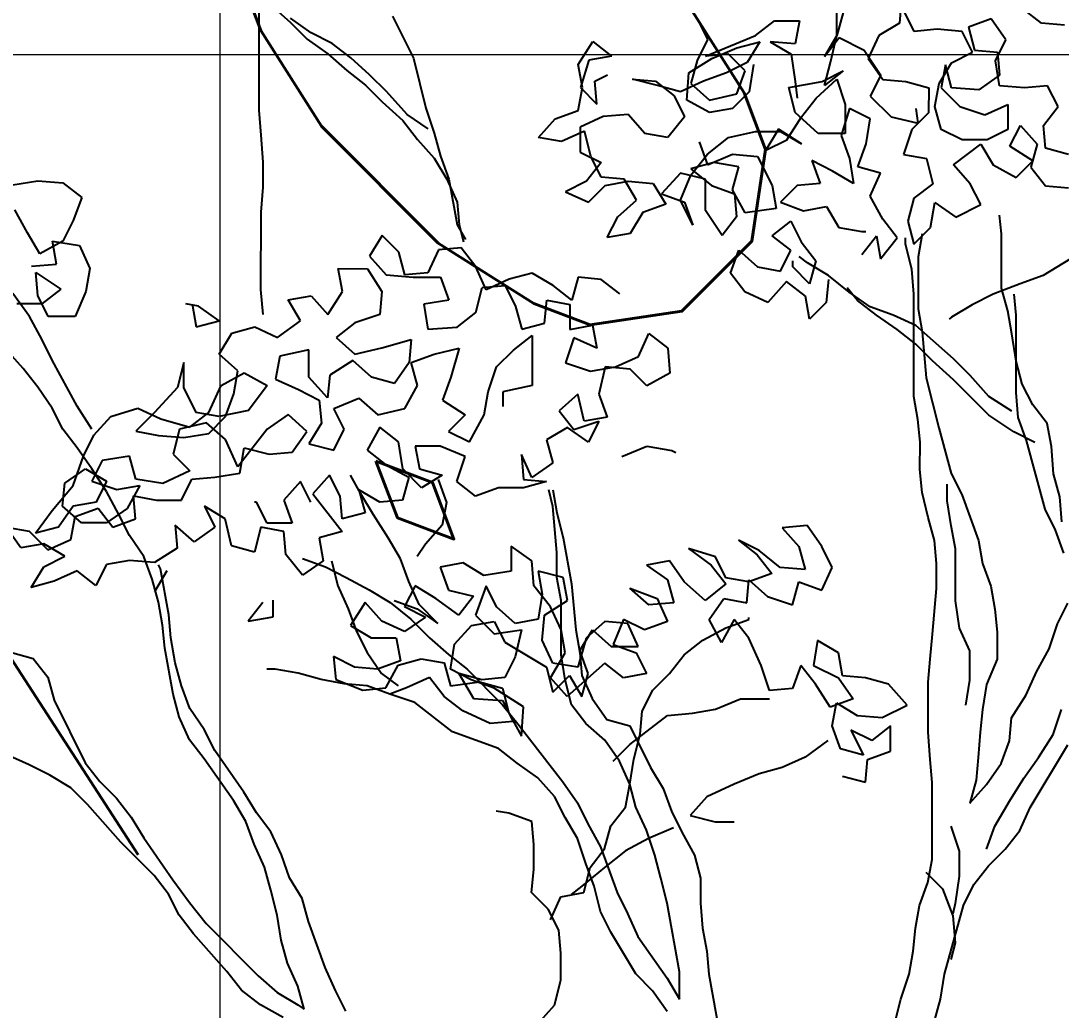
# Model space of a CAD drawing. Header units: millimetres. Extents: x 684983 to 685377, y 990360 to 990509.
# Drawn here: x 685051.876 to 685052.595, y 990423.378 to 990424.062 of the extents above; entities that cross this region are included whole.
import ezdxf

# ---------------------------------------------------------------- set-up
doc = ezdxf.new("R2010")
doc.units = ezdxf.units.MM
doc.layers.add('grid', color=8, linetype='Continuous', lineweight=9)
doc.layers.add('GRID LEVELS', color=7, linetype='Continuous', lineweight=13)
doc.layers.add('TEAK', color=7, linetype='Continuous')
doc.styles.get("Standard").update_dxf_attribs({"font": 'RomanS'})

# ---------------------------------------------------------------- blocks, each defined once
blk = doc.blocks.new('A$C25655A80')
at = {"color": 62}
for p, q in [((-0.24934, 1.70173), (-0.24928, 1.77287)), ((0.04679, 1.75337), (0.04581, 1.74184)), ((-0.24353, 1.74979), (-0.23489, 1.74209)), ((0.01697, 1.7361), (0.01698, 1.74763)), ((0.01986, 1.74667), (0.01697, 1.7361)), ((0.05254, 1.73799), (0.04774, 1.7476)), ((0.11118, 1.74178), (0.10254, 1.74851)), ((-0.23489, 1.74209), (-0.2272, 1.7344)), ((-0.22528, 1.73728), (-0.23488, 1.74402)), ((-0.18778, 1.74494), (-0.17818, 1.7257)), ((-0.04743, 1.74385), (-0.04263, 1.73423)), ((-0.02052, 1.73613), (-0.01186, 1.74285)), ((-0.01186, 1.74285), (-0.00033, 1.74284)), ((-0.00033, 1.74284), (-0.00226, 1.73227)), ((0.04581, 1.74184), (0.0362, 1.73608)), ((0.08811, 1.74372), (0.07754, 1.73989)), ((0.09483, 1.7341), (0.08811, 1.74372)), ((0.12176, 1.74081), (0.11118, 1.74178)), ((-0.21567, 1.73246), (-0.22528, 1.73728)), ((-0.0436, 1.72654), (-0.02052, 1.73613)), ((0.01697, 1.7361), (0.01119, 1.72649)), ((0.01407, 1.7236), (0.01697, 1.7361)), ((0.0362, 1.73608), (0.03138, 1.72551)), ((0.06312, 1.73894), (0.05254, 1.73799)), ((0.07465, 1.73797), (0.06312, 1.73894)), ((0.07945, 1.72835), (0.07465, 1.73797)), ((0.07754, 1.73989), (0.08041, 1.72931)), ((-0.2272, 1.7344), (-0.2176, 1.72766)), ((-0.20702, 1.72573), (-0.21567, 1.73246)), ((-0.10224, 1.72275), (-0.0955, 1.73331)), ((-0.0955, 1.73331), (-0.08686, 1.72658)), ((-0.04263, 1.73423), (-0.04745, 1.72462)), ((-0.02918, 1.73037), (-0.0186, 1.73324)), ((-0.0186, 1.73324), (-0.02438, 1.72364)), ((-0.01379, 1.73324), (-0.00419, 1.72746)), ((-0.00226, 1.73227), (-0.01379, 1.73324)), ((0.01119, 1.72649), (0.01793, 1.73513)), ((0.01793, 1.73513), (0.02946, 1.72936)), ((0.09002, 1.72449), (0.09483, 1.7341)), ((-0.2176, 1.72766), (-0.20895, 1.71996)), ((-0.08686, 1.72658), (-0.09744, 1.72467)), ((-0.03303, 1.72749), (-0.0436, 1.72654)), ((-0.04072, 1.72557), (-0.02918, 1.73037)), ((-0.02534, 1.71979), (-0.03303, 1.72749)), ((-0.00419, 1.72746), (-0.00228, 1.71496)), ((0.02946, 1.72936), (0.03714, 1.71781)), ((0.06983, 1.72355), (0.07945, 1.72835)), ((0.08041, 1.72931), (0.09098, 1.72834)), ((0.09098, 1.72834), (0.09193, 1.71776)), ((-0.19838, 1.71803), (-0.20702, 1.72573)), ((-0.17818, 1.7257), (-0.17244, 1.70262)), ((-0.10033, 1.71217), (-0.10224, 1.72275)), ((-0.09744, 1.72467), (-0.10129, 1.71217)), ((-0.0513, 1.71885), (-0.04072, 1.72557)), ((-0.04745, 1.72462), (-0.05034, 1.71405)), ((-0.02438, 1.72364), (-0.03399, 1.71884)), ((-0.02149, 1.72267), (-0.02343, 1.71018)), ((0.01118, 1.71303), (0.01407, 1.7236)), ((0.03138, 1.72551), (0.0381, 1.71589)), ((0.06405, 1.71394), (0.06983, 1.72355)), ((0.06695, 1.72259), (0.06501, 1.71202)), ((0.06982, 1.71201), (0.06695, 1.72259)), ((0.09193, 1.71296), (0.09002, 1.72449)), ((-0.20895, 1.71996), (-0.20031, 1.71322)), ((-0.19069, 1.71033), (-0.19838, 1.71803)), ((-0.09456, 1.71505), (-0.08879, 1.71793)), ((-0.05227, 1.70636), (-0.0513, 1.71885)), ((-0.03399, 1.71884), (-0.04457, 1.715)), ((-0.0292, 1.70922), (-0.02534, 1.71979)), ((0.01022, 1.71495), (0.01984, 1.71975)), ((0.01984, 1.71975), (0.01118, 1.71303)), ((0.03714, 1.71781), (0.03233, 1.7082)), ((0.09193, 1.71776), (0.08232, 1.71104)), ((-0.20031, 1.71322), (-0.19262, 1.70553)), ((-0.10226, 1.7016), (-0.10033, 1.71217)), ((-0.10129, 1.71217), (-0.09361, 1.70447)), ((-0.09361, 1.70447), (-0.09456, 1.71505)), ((-0.07726, 1.71599), (-0.06668, 1.71502)), ((-0.06572, 1.7131), (-0.07726, 1.71599)), ((-0.06668, 1.71502), (-0.05804, 1.70829)), ((-0.05515, 1.71021), (-0.06572, 1.7131)), ((-0.04457, 1.715), (-0.05515, 1.71021)), ((-0.05034, 1.71405), (-0.0417, 1.70635)), ((-0.00516, 1.71208), (0.01022, 1.71495)), ((-0.00229, 1.70055), (-0.00516, 1.71208)), ((-0.00228, 1.71496), (-0.00132, 1.70727)), ((0.00733, 1.70727), (0.01695, 1.71591)), ((0.01695, 1.71591), (0.02079, 1.70437)), ((0.0381, 1.71589), (0.04867, 1.71492)), ((0.04867, 1.71492), (0.05925, 1.71202)), ((0.05925, 1.71202), (0.05923, 1.70049)), ((0.06212, 1.70337), (0.06405, 1.71394)), ((0.06501, 1.71202), (0.07366, 1.70336)), ((0.08232, 1.71104), (0.06982, 1.71201)), ((0.10347, 1.71198), (0.09193, 1.71296)), ((0.11404, 1.71294), (0.10347, 1.71198)), ((0.11884, 1.70332), (0.11404, 1.71294)), ((-0.18109, 1.69975), (-0.19069, 1.71033)), ((-0.05804, 1.70829), (-0.05324, 1.69867)), ((-0.0417, 1.70635), (-0.0292, 1.70922)), ((-0.02343, 1.71018), (-0.03113, 1.70249)), ((0.00059, 1.69862), (0.00733, 1.70727)), ((0.03233, 1.7082), (0.04193, 1.69858)), ((-0.19262, 1.70553), (-0.18302, 1.69687)), ((-0.17244, 1.70262), (-0.1686, 1.69108)), ((-0.0417, 1.70058), (-0.05227, 1.70636)), ((-0.03113, 1.70249), (-0.0417, 1.70058)), ((0.02271, 1.70245), (0.01885, 1.68995)), ((0.02079, 1.70437), (0.02077, 1.69091)), ((0.03232, 1.69763), (0.02271, 1.70245)), ((0.05442, 1.69569), (0.05347, 1.70242)), ((0.065, 1.69279), (0.06212, 1.70337)), ((0.07366, 1.70336), (0.08519, 1.6995)), ((0.08519, 1.6995), (0.09577, 1.7043)), ((0.09577, 1.7043), (0.09576, 1.69277)), ((0.1121, 1.69467), (0.11884, 1.70332)), ((-0.24839, 1.6902), (-0.24934, 1.70173)), ((-0.17148, 1.69301), (-0.18109, 1.69975)), ((-0.12054, 1.68912), (-0.11284, 1.69776)), ((-0.11284, 1.69776), (-0.10226, 1.7016)), ((-0.09073, 1.6987), (-0.10131, 1.69391)), ((-0.07919, 1.69965), (-0.09073, 1.6987)), ((-0.07151, 1.691), (-0.07919, 1.69965)), ((-0.05324, 1.69867), (-0.06094, 1.68906)), ((-0.00615, 1.68805), (0.00059, 1.69862)), ((0.00828, 1.69092), (-0.00229, 1.70055)), ((0.03038, 1.6861), (0.03232, 1.69763)), ((0.04193, 1.69858), (0.05442, 1.69569)), ((0.05923, 1.70049), (0.05154, 1.69281)), ((-0.18302, 1.69687), (-0.1763, 1.68821)), ((-0.10131, 1.69391), (-0.10132, 1.68237)), ((-0.00999, 1.69286), (-0.01576, 1.68325)), ((0.00058, 1.68612), (-0.00999, 1.69286)), ((0.05154, 1.69281), (0.04768, 1.68127)), ((0.0746, 1.68798), (0.065, 1.69279)), ((0.09576, 1.69277), (0.08614, 1.68797)), ((0.09671, 1.68507), (0.10153, 1.69468)), ((0.10153, 1.69468), (0.10921, 1.68602)), ((0.11305, 1.6841), (0.1121, 1.69467)), ((-0.24744, 1.6777), (-0.24839, 1.6902)), ((-0.1763, 1.68821), (-0.16861, 1.67955)), ((-0.1686, 1.69108), (-0.16573, 1.68051)), ((-0.10997, 1.68719), (-0.12054, 1.68912)), ((-0.09939, 1.69198), (-0.10997, 1.68719)), ((-0.09651, 1.68044), (-0.09939, 1.69198)), ((-0.06094, 1.68906), (-0.07151, 1.691)), ((-0.04268, 1.68136), (-0.03306, 1.68904)), ((-0.03306, 1.68904), (-0.02056, 1.69191)), ((-0.02056, 1.69191), (-0.00903, 1.6919)), ((-0.01576, 1.68325), (-0.00615, 1.68805)), ((-0.00903, 1.6919), (0.00058, 1.68612)), ((0.02077, 1.69091), (0.00828, 1.69092)), ((0.01885, 1.68995), (0.02269, 1.67937)), ((0.08614, 1.68797), (0.0746, 1.68798)), ((-0.04652, 1.68713), (-0.04269, 1.67655)), ((0.02653, 1.67553), (0.03038, 1.6861)), ((0.07075, 1.67645), (0.08325, 1.68605)), ((0.08325, 1.68605), (0.08901, 1.67643)), ((0.10728, 1.67834), (0.09671, 1.68507)), ((0.10921, 1.68602), (0.10632, 1.67545)), ((0.12362, 1.6812), (0.11305, 1.6841)), ((-0.16861, 1.67955), (-0.16285, 1.66993)), ((-0.16573, 1.68051), (-0.16189, 1.66993)), ((-0.10132, 1.68237), (-0.09171, 1.67756)), ((-0.09172, 1.67083), (-0.09651, 1.68044)), ((-0.05038, 1.67175), (-0.04268, 1.68136)), ((-0.04269, 1.67655), (-0.03115, 1.68135)), ((-0.03115, 1.68135), (-0.01961, 1.68037)), ((-0.01961, 1.68037), (-0.01289, 1.66691)), ((0.00538, 1.67843), (0.00922, 1.66785)), ((0.01499, 1.67361), (0.00538, 1.67843)), ((0.02269, 1.67937), (0.0246, 1.66784)), ((0.04768, 1.68127), (0.05825, 1.67934)), ((0.05825, 1.67934), (0.06113, 1.6678)), ((0.09958, 1.67065), (0.10728, 1.67834)), ((-0.24745, 1.66616), (-0.24744, 1.6777)), ((-0.09171, 1.67756), (-0.09845, 1.66891)), ((-0.0398, 1.67751), (-0.05038, 1.67463)), ((-0.05038, 1.67463), (-0.04077, 1.66694)), ((-0.02827, 1.67558), (-0.0398, 1.67751)), ((-0.03116, 1.665), (-0.02827, 1.67558)), ((0.0246, 1.66784), (0.01499, 1.67361)), ((0.0371, 1.67263), (0.02653, 1.67553)), ((0.07843, 1.66779), (0.07075, 1.67645)), ((0.08901, 1.67643), (0.09958, 1.67065)), ((0.10632, 1.67545), (0.11304, 1.66679)), ((-0.36281, 1.66723), (-0.35127, 1.66914)), ((-0.35127, 1.66914), (-0.33974, 1.66817)), ((-0.16285, 1.66993), (-0.15806, 1.65935)), ((-0.16189, 1.66993), (-0.15807, 1.64878)), ((-0.09845, 1.66891), (-0.10807, 1.66411)), ((-0.08114, 1.66986), (-0.09172, 1.67083)), ((-0.0898, 1.66698), (-0.07922, 1.66889)), ((-0.07538, 1.66024), (-0.08114, 1.66986)), ((-0.07922, 1.66889), (-0.06769, 1.66792)), ((-0.05519, 1.67272), (-0.06385, 1.66311)), ((-0.0552, 1.66022), (-0.05038, 1.67175)), ((-0.04365, 1.66982), (-0.05519, 1.67272)), ((-0.04367, 1.6554), (-0.04365, 1.66982)), ((0.03228, 1.66206), (0.0371, 1.67263)), ((-0.33974, 1.66817), (-0.33109, 1.66143)), ((-0.24842, 1.65463), (-0.24745, 1.66616)), ((-0.10807, 1.66411), (-0.0975, 1.6593)), ((-0.0975, 1.6593), (-0.0898, 1.66698)), ((-0.06769, 1.66792), (-0.06193, 1.6583)), ((-0.04077, 1.66694), (-0.0302, 1.66308)), ((-0.0254, 1.65442), (-0.03116, 1.665)), ((-0.01289, 1.66691), (-0.01098, 1.65633)), ((-0.00136, 1.6669), (-0.00906, 1.65922)), ((0.00922, 1.66785), (-0.00136, 1.6669)), ((0.06113, 1.6678), (0.05247, 1.66108)), ((0.08323, 1.65817), (0.07843, 1.66779)), ((0.11304, 1.66679), (0.12361, 1.66582)), ((-0.33109, 1.66143), (-0.33494, 1.65086)), ((-0.15806, 1.65935), (-0.15711, 1.64878)), ((-0.08404, 1.65256), (-0.07538, 1.66024)), ((-0.06385, 1.66311), (-0.05328, 1.65926)), ((-0.04944, 1.64868), (-0.0552, 1.66022)), ((-0.05328, 1.65926), (-0.04944, 1.64868)), ((-0.0302, 1.66308), (-0.02925, 1.6525)), ((-0.00906, 1.65922), (0.00152, 1.65536)), ((0.03804, 1.65148), (0.03228, 1.66206)), ((0.05247, 1.66108), (0.04958, 1.65051)), ((0.06015, 1.64762), (0.06208, 1.65915)), ((0.06208, 1.65915), (0.07169, 1.65241)), ((-0.3561, 1.64511), (-0.36186, 1.65569)), ((-0.24846, 1.61906), (-0.24842, 1.65463)), ((-0.07251, 1.65447), (-0.07828, 1.64486)), ((-0.06193, 1.6583), (-0.07251, 1.65447)), ((-0.03599, 1.64386), (-0.04367, 1.6554)), ((-0.01098, 1.65633), (-0.0254, 1.65442)), ((0.00152, 1.65536), (0.01209, 1.65727)), ((0.01209, 1.65727), (0.01785, 1.64766)), ((0.07169, 1.65241), (0.08323, 1.65817)), ((-0.33494, 1.65086), (-0.33976, 1.64125)), ((-0.08886, 1.64295), (-0.08404, 1.65256)), ((-0.02925, 1.6525), (-0.03599, 1.64386)), ((-0.01291, 1.64384), (-0.00426, 1.65056)), ((-0.00426, 1.65056), (0.00054, 1.64094)), ((0.04476, 1.64282), (0.03804, 1.65148)), ((0.04958, 1.65051), (0.05245, 1.63993)), ((0.09283, 1.6447), (0.09188, 1.65336)), ((-0.35034, 1.6355), (-0.3561, 1.64511)), ((-0.15807, 1.64878), (-0.15423, 1.64205)), ((-0.15711, 1.64878), (-0.15519, 1.64108)), ((-0.07828, 1.64486), (-0.08886, 1.64295)), ((0.01785, 1.64766), (0.02842, 1.64572)), ((0.02842, 1.64572), (0.03035, 1.64572)), ((0.05245, 1.63993), (0.06015, 1.64762)), ((0.0563, 1.64474), (0.05437, 1.63416)), ((0.09281, 1.61971), (0.09283, 1.6447)), ((-0.33976, 1.64125), (-0.35034, 1.6355)), ((-0.34457, 1.64126), (-0.33207, 1.63932)), ((-0.34265, 1.63068), (-0.34457, 1.64126)), ((-0.19268, 1.644), (-0.19845, 1.6344)), ((-0.18499, 1.63631), (-0.19268, 1.644)), ((-0.00427, 1.6371), (-0.01291, 1.64384)), ((0.00054, 1.64094), (0.00726, 1.63228)), ((0.02841, 1.63515), (0.03515, 1.64379)), ((0.03515, 1.64379), (0.03706, 1.63322)), ((0.03706, 1.63322), (0.04476, 1.64282)), ((0.0486, 1.63994), (0.04861, 1.64282)), ((0.05148, 1.6284), (0.0486, 1.63994)), ((-0.33207, 1.63932), (-0.32727, 1.62875)), ((-0.18212, 1.62573), (-0.18499, 1.63631)), ((-0.16673, 1.63725), (-0.17155, 1.62668)), ((-0.15615, 1.6382), (-0.16673, 1.63725)), ((-0.14943, 1.62954), (-0.15615, 1.6382)), ((-0.03216, 1.62655), (-0.0283, 1.63712)), ((-0.0283, 1.63712), (-0.01966, 1.62942)), ((-0.00908, 1.62749), (-0.00427, 1.6371)), ((-0.35419, 1.62973), (-0.34265, 1.63068)), ((-0.19845, 1.6344), (-0.19077, 1.62574)), ((-0.00332, 1.62941), (-0.00331, 1.63229)), ((0.00342, 1.63133), (-0.00043, 1.63421)), ((0.01302, 1.62555), (0.00342, 1.63133)), ((0.00726, 1.63228), (0.00437, 1.62171)), ((0.05437, 1.63416), (0.05435, 1.61013)), ((0.12454, 1.63314), (0.11204, 1.62546)), ((-0.35227, 1.62685), (-0.34074, 1.61914)), ((-0.35132, 1.61627), (-0.35227, 1.62685)), ((-0.32727, 1.62875), (-0.32921, 1.61817)), ((-0.21288, 1.62864), (-0.19942, 1.62863)), ((-0.21097, 1.61806), (-0.21288, 1.62864)), ((-0.19942, 1.62863), (-0.1927, 1.61805)), ((-0.19077, 1.62574), (-0.17828, 1.62476)), ((-0.17155, 1.62668), (-0.18212, 1.62573)), ((-0.14464, 1.61896), (-0.14943, 1.62954)), ((-0.12348, 1.62664), (-0.13406, 1.62376)), ((-0.11387, 1.62086), (-0.12348, 1.62664)), ((-0.02544, 1.61789), (-0.03216, 1.62655)), ((-0.01966, 1.62942), (-0.00908, 1.62749)), ((0.00437, 1.62171), (-0.00332, 1.62941)), ((0.02263, 1.61785), (0.01302, 1.62555)), ((0.05243, 1.61686), (0.05148, 1.6284)), ((0.11204, 1.62546), (0.10146, 1.62162)), ((-0.17828, 1.62476), (-0.16578, 1.62475)), ((-0.16578, 1.62475), (-0.16194, 1.61417)), ((-0.14656, 1.61993), (-0.13598, 1.62088)), ((-0.13406, 1.62376), (-0.14464, 1.61896)), ((-0.13598, 1.62088), (-0.13118, 1.61126)), ((-0.10523, 1.61412), (-0.11387, 1.62086)), ((-0.10233, 1.62469), (-0.10523, 1.61412)), ((-0.09176, 1.62372), (-0.10233, 1.62469)), ((-0.08311, 1.61699), (-0.09176, 1.62372)), ((-0.00621, 1.62268), (-0.01487, 1.61308)), ((0.00244, 1.61595), (-0.00621, 1.62268)), ((0.01302, 1.62363), (0.01205, 1.61305)), ((0.10146, 1.62162), (0.08896, 1.61683)), ((-0.35517, 1.60666), (-0.36285, 1.61724)), ((-0.34652, 1.60665), (-0.35132, 1.61627)), ((-0.34074, 1.61914), (-0.3494, 1.61242)), ((-0.32921, 1.61817), (-0.33402, 1.60664)), ((-0.24751, 1.60752), (-0.24846, 1.61906)), ((-0.23596, 1.61424), (-0.22539, 1.61615)), ((-0.22539, 1.61615), (-0.21771, 1.6075)), ((-0.21771, 1.6075), (-0.21097, 1.61806)), ((-0.1927, 1.61805), (-0.19367, 1.60747)), ((-0.14945, 1.6084), (-0.14656, 1.61993)), ((-0.01487, 1.61308), (-0.02544, 1.61789)), ((0.00435, 1.60537), (0.00244, 1.61595)), ((0.02647, 1.614), (0.02167, 1.61977)), ((0.03224, 1.61111), (0.02263, 1.61785)), ((0.05239, 1.56976), (0.05243, 1.61686)), ((0.08896, 1.61683), (0.07934, 1.61203)), ((0.09568, 1.60913), (0.09281, 1.61971)), ((0.09952, 1.60721), (0.09857, 1.61682)), ((-0.3494, 1.61242), (-0.36093, 1.61243)), ((-0.2773, 1.6114), (-0.28307, 1.61236)), ((-0.28019, 1.61236), (-0.27827, 1.60178)), ((-0.2677, 1.60466), (-0.2773, 1.6114)), ((-0.2302, 1.60462), (-0.23596, 1.61424)), ((-0.16194, 1.61417), (-0.17348, 1.61226)), ((-0.17348, 1.61226), (-0.17157, 1.60072)), ((-0.13118, 1.61126), (-0.12831, 1.60069)), ((-0.11773, 1.60356), (-0.11676, 1.61413)), ((-0.11676, 1.61413), (-0.10619, 1.6122)), ((-0.10619, 1.6122), (-0.1062, 1.60067)), ((0.01205, 1.61305), (0.00435, 1.60537)), ((0.03512, 1.60726), (0.02647, 1.614)), ((0.04281, 1.60726), (0.03224, 1.61111)), ((0.07934, 1.61203), (0.06972, 1.60627)), ((-0.34941, 1.59608), (-0.35517, 1.60666)), ((-0.33402, 1.60664), (-0.34652, 1.60665)), ((-0.19367, 1.60747), (-0.20521, 1.60364)), ((-0.15811, 1.60167), (-0.14945, 1.6084)), ((0.04472, 1.60053), (0.03512, 1.60726)), ((0.05338, 1.60244), (0.04281, 1.60726)), ((0.05435, 1.61013), (0.05626, 1.59956)), ((0.06972, 1.60627), (0.06876, 1.60531)), ((0.09759, 1.59856), (0.09568, 1.60913)), ((0.09949, 1.57164), (0.09952, 1.60721)), ((-0.27827, 1.60178), (-0.2677, 1.60466)), ((-0.26193, 1.59889), (-0.25136, 1.60176)), ((-0.25136, 1.60176), (-0.24079, 1.59694)), ((-0.24079, 1.59694), (-0.2302, 1.60462)), ((-0.20521, 1.60364), (-0.21387, 1.59692)), ((-0.17157, 1.60072), (-0.15811, 1.60167)), ((-0.12831, 1.60069), (-0.11773, 1.60356)), ((-0.1062, 1.60067), (-0.09562, 1.60258)), ((-0.09562, 1.60258), (-0.09371, 1.592)), ((0.07067, 1.58704), (0.05338, 1.60244)), ((-0.26771, 1.58928), (-0.26193, 1.59889)), ((-0.21387, 1.59692), (-0.20523, 1.58922)), ((-0.13216, 1.59108), (-0.12351, 1.5978)), ((-0.12351, 1.5978), (-0.12353, 1.57473)), ((-0.10428, 1.59682), (-0.10814, 1.58529)), ((-0.09371, 1.592), (-0.10428, 1.59682)), ((-0.07449, 1.58814), (-0.06967, 1.59871)), ((-0.06967, 1.59871), (-0.06103, 1.59197)), ((0.05337, 1.59379), (0.04472, 1.60053)), ((0.05626, 1.59956), (0.05816, 1.5784)), ((0.0995, 1.58606), (0.09759, 1.59856)), ((-0.34462, 1.58646), (-0.34941, 1.59608)), ((-0.20523, 1.58922), (-0.19273, 1.59209)), ((-0.19273, 1.59209), (-0.17926, 1.59593)), ((-0.17926, 1.59593), (-0.18023, 1.58535)), ((-0.1687, 1.58919), (-0.15716, 1.59206)), ((-0.15716, 1.59206), (-0.16102, 1.57861)), ((-0.06103, 1.59197), (-0.06008, 1.58044)), ((0.06105, 1.58609), (0.05337, 1.59379)), ((-0.35808, 1.58263), (-0.36576, 1.59129)), ((-0.25907, 1.58158), (-0.26771, 1.58928)), ((-0.23983, 1.58829), (-0.24177, 1.57772)), ((-0.22637, 1.59116), (-0.23983, 1.58829)), ((-0.22638, 1.57867), (-0.22637, 1.59116)), ((-0.17927, 1.58535), (-0.1687, 1.58919)), ((-0.13986, 1.58339), (-0.13216, 1.59108)), ((-0.08507, 1.58334), (-0.07449, 1.58814)), ((0.07835, 1.57935), (0.07067, 1.58704)), ((-0.35136, 1.57397), (-0.35808, 1.58263)), ((-0.3331, 1.5653), (-0.34462, 1.58646)), ((-0.28406, 1.58545), (-0.28695, 1.57391)), ((-0.28407, 1.57391), (-0.28406, 1.58545)), ((-0.20619, 1.58634), (-0.21677, 1.57962)), ((-0.19754, 1.57864), (-0.20619, 1.58634)), ((-0.18023, 1.58535), (-0.18697, 1.57575)), ((-0.1764, 1.57477), (-0.17927, 1.58535)), ((-0.14372, 1.57186), (-0.13986, 1.58339)), ((-0.10814, 1.58529), (-0.09661, 1.58143)), ((-0.09661, 1.58143), (-0.08507, 1.58334)), ((-0.08987, 1.58335), (-0.09277, 1.57085)), ((-0.07834, 1.58237), (-0.08987, 1.58335)), ((-0.07066, 1.57468), (-0.07834, 1.58237)), ((0.07066, 1.57743), (0.06105, 1.58609)), ((0.10238, 1.57548), (0.0995, 1.58606)), ((-0.26676, 1.57486), (-0.25618, 1.58062)), ((-0.261, 1.57101), (-0.25907, 1.58158)), ((-0.25618, 1.58062), (-0.24561, 1.57484)), ((-0.24177, 1.57772), (-0.2312, 1.5729)), ((-0.21774, 1.56904), (-0.22638, 1.57867)), ((-0.21677, 1.57962), (-0.21774, 1.56904)), ((-0.18697, 1.57575), (-0.19754, 1.57864)), ((-0.16102, 1.57861), (-0.16487, 1.56803)), ((-0.06008, 1.58044), (-0.07066, 1.57468)), ((0.05816, 1.5784), (0.06391, 1.55533)), ((0.08698, 1.56107), (0.07066, 1.57743)), ((0.08699, 1.56973), (0.07835, 1.57935)), ((-0.34464, 1.56435), (-0.35136, 1.57397)), ((-0.28695, 1.57391), (-0.29753, 1.56239)), ((-0.27831, 1.56237), (-0.28407, 1.57391)), ((-0.27254, 1.56237), (-0.26676, 1.57486)), ((-0.24561, 1.57484), (-0.25428, 1.56331)), ((-0.2312, 1.5729), (-0.22159, 1.56809)), ((-0.18218, 1.56421), (-0.1764, 1.57477)), ((-0.12353, 1.57473), (-0.13699, 1.57185)), ((0.10718, 1.56586), (0.10238, 1.57548)), ((-0.26485, 1.56044), (-0.261, 1.57101)), ((-0.22159, 1.56809), (-0.22064, 1.55751)), ((-0.21486, 1.56424), (-0.20332, 1.56903)), ((-0.20332, 1.56903), (-0.19468, 1.56133)), ((-0.16487, 1.56803), (-0.1543, 1.5613)), ((-0.14565, 1.56129), (-0.14372, 1.57186)), ((-0.13699, 1.57185), (-0.13699, 1.56513)), ((-0.10238, 1.57086), (-0.11104, 1.56318)), ((-0.09951, 1.55836), (-0.10238, 1.57086)), ((-0.09277, 1.57085), (-0.08893, 1.56027)), ((0.0543, 1.55918), (0.05239, 1.56976)), ((0.09756, 1.56299), (0.08699, 1.56973)), ((0.10044, 1.5601), (0.09949, 1.57164)), ((-0.33984, 1.55474), (-0.34464, 1.56435)), ((-0.32638, 1.55472), (-0.3331, 1.5653)), ((-0.31772, 1.56048), (-0.30522, 1.56432)), ((-0.30522, 1.56432), (-0.29465, 1.5595)), ((-0.25428, 1.56331), (-0.26774, 1.56044)), ((-0.21006, 1.55462), (-0.21486, 1.56424)), ((-0.19468, 1.56133), (-0.18218, 1.56421)), ((-0.11104, 1.56318), (-0.10432, 1.55452)), ((0.1139, 1.55721), (0.10718, 1.56586)), ((-0.32542, 1.55184), (-0.31772, 1.56048)), ((-0.29753, 1.56239), (-0.30619, 1.55374)), ((-0.29465, 1.5595), (-0.2812, 1.55564)), ((-0.2812, 1.55564), (-0.27254, 1.56237)), ((-0.26774, 1.56044), (-0.27831, 1.56237)), ((-0.27255, 1.55275), (-0.26485, 1.56044)), ((-0.23601, 1.56137), (-0.24563, 1.55465)), ((-0.22737, 1.55367), (-0.23601, 1.56137)), ((-0.1543, 1.5613), (-0.162, 1.55361)), ((-0.15239, 1.5488), (-0.14565, 1.56129)), ((-0.10432, 1.55452), (-0.09278, 1.55836)), ((-0.08893, 1.56027), (-0.09951, 1.55836)), ((-0.09278, 1.55836), (-0.0976, 1.54875)), ((0.05525, 1.54861), (0.0543, 1.55918)), ((0.09851, 1.55337), (0.08698, 1.56107)), ((0.10428, 1.54952), (0.10044, 1.5601)), ((-0.33312, 1.54608), (-0.33984, 1.55474)), ((-0.30619, 1.55374), (-0.29562, 1.55181)), ((-0.28601, 1.55469), (-0.2889, 1.54315)), ((-0.27351, 1.55756), (-0.28601, 1.55469)), ((-0.26486, 1.54986), (-0.27351, 1.55756)), ((-0.24563, 1.55465), (-0.25911, 1.53736)), ((-0.23411, 1.54407), (-0.22737, 1.55367)), ((-0.22064, 1.55751), (-0.22641, 1.5479)), ((-0.21488, 1.54501), (-0.21006, 1.55462)), ((-0.19372, 1.55556), (-0.1995, 1.54499)), ((-0.18507, 1.54883), (-0.19372, 1.55556)), ((-0.162, 1.55361), (-0.15239, 1.5488)), ((-0.1072, 1.55548), (-0.11682, 1.54973)), ((-0.0976, 1.54875), (-0.1072, 1.55548)), ((0.06391, 1.55533), (0.06966, 1.53417)), ((0.11581, 1.54663), (0.1139, 1.55721)), ((-0.33024, 1.54223), (-0.32542, 1.55184)), ((-0.29562, 1.55181), (-0.28409, 1.55084)), ((-0.28409, 1.55084), (-0.27255, 1.55275)), ((-0.25911, 1.53736), (-0.26486, 1.54986)), ((-0.18316, 1.53633), (-0.18507, 1.54883)), ((-0.11682, 1.54973), (-0.11395, 1.53915)), ((0.10812, 1.54856), (0.09851, 1.55337)), ((0.1129, 1.51779), (0.10428, 1.54952)), ((-0.3264, 1.53646), (-0.33312, 1.54608)), ((-0.25815, 1.53447), (-0.25621, 1.54601)), ((-0.25621, 1.54601), (-0.24468, 1.54311)), ((-0.24468, 1.54311), (-0.23411, 1.54407)), ((-0.22641, 1.5479), (-0.21488, 1.54501)), ((-0.1995, 1.54499), (-0.19085, 1.53826)), ((-0.17739, 1.5469), (-0.17547, 1.53632)), ((-0.16585, 1.54689), (-0.17739, 1.5469)), ((-0.15432, 1.54207), (-0.16585, 1.54689)), ((-0.08222, 1.542), (-0.07068, 1.5468)), ((-0.07068, 1.5468), (-0.05915, 1.54487)), ((-0.05915, 1.54487), (-0.05723, 1.5439)), ((0.05524, 1.53611), (0.05525, 1.54861)), ((0.11676, 1.53413), (0.11581, 1.54663)), ((-0.33506, 1.52878), (-0.33024, 1.54223)), ((-0.32159, 1.5403), (-0.3264, 1.53069)), ((-0.30909, 1.54221), (-0.32159, 1.5403)), ((-0.30621, 1.53163), (-0.30909, 1.54221)), ((-0.2889, 1.54315), (-0.28122, 1.53546)), ((-0.15818, 1.53054), (-0.15432, 1.54207)), ((-0.12836, 1.54301), (-0.12741, 1.53147)), ((-0.12357, 1.53243), (-0.12836, 1.54301)), ((-0.11395, 1.53915), (-0.12357, 1.53243)), ((-0.3389, 1.52974), (-0.32928, 1.53646)), ((-0.32928, 1.53646), (-0.31967, 1.53069)), ((-0.31968, 1.52588), (-0.3264, 1.53646)), ((-0.28122, 1.53546), (-0.29372, 1.5297)), ((-0.26968, 1.53256), (-0.25815, 1.53447)), ((-0.19085, 1.53826), (-0.18028, 1.53248)), ((-0.17452, 1.52767), (-0.18316, 1.53633)), ((-0.17547, 1.53632), (-0.1649, 1.53343)), ((0.05619, 1.52553), (0.05524, 1.53611)), ((-0.33987, 1.51917), (-0.3389, 1.52974)), ((-0.3264, 1.53069), (-0.31487, 1.52684)), ((-0.31967, 1.53069), (-0.32449, 1.52108)), ((-0.29372, 1.5297), (-0.30621, 1.53163)), ((-0.28507, 1.522), (-0.28026, 1.53161)), ((-0.28026, 1.53161), (-0.26968, 1.53256)), ((-0.23027, 1.5306), (-0.23797, 1.52196)), ((-0.22548, 1.52099), (-0.23027, 1.5306)), ((-0.21681, 1.53348), (-0.22451, 1.52483)), ((-0.21201, 1.52386), (-0.21681, 1.53348)), ((-0.2024, 1.52481), (-0.2072, 1.53347)), ((-0.18028, 1.53248), (-0.18318, 1.52191)), ((-0.1649, 1.53343), (-0.17452, 1.52767)), ((-0.16683, 1.53151), (-0.16299, 1.52093)), ((-0.14953, 1.5238), (-0.15818, 1.53054)), ((-0.11684, 1.5305), (-0.12742, 1.52763)), ((-0.12741, 1.53147), (-0.11684, 1.5305)), ((0.06966, 1.53417), (0.07445, 1.52456)), ((0.11963, 1.52355), (0.11676, 1.53413)), ((-0.34468, 1.51725), (-0.33506, 1.52878)), ((-0.31392, 1.5153), (-0.31968, 1.52588)), ((-0.31487, 1.52684), (-0.30429, 1.52875)), ((-0.30429, 1.52875), (-0.31007, 1.51818)), ((-0.22451, 1.52483), (-0.21107, 1.50751)), ((-0.20336, 1.52673), (-0.20049, 1.51616)), ((-0.19375, 1.52096), (-0.20336, 1.52673)), ((-0.19664, 1.51519), (-0.2024, 1.52481)), ((-0.13895, 1.52764), (-0.14953, 1.5238)), ((-0.12742, 1.52763), (-0.13895, 1.52764)), ((-0.11397, 1.51896), (-0.11588, 1.52665)), ((-0.11396, 1.52665), (-0.11205, 1.51608)), ((0.05906, 1.514), (0.05619, 1.52553)), ((0.06772, 1.52168), (0.06773, 1.52937)), ((-0.32449, 1.52108), (-0.33507, 1.51916)), ((-0.30718, 1.52394), (-0.29661, 1.52201)), ((-0.30623, 1.51337), (-0.30718, 1.52394)), ((-0.29661, 1.52201), (-0.28507, 1.522)), ((-0.25047, 1.52101), (-0.25143, 1.52101)), ((-0.24567, 1.51139), (-0.25047, 1.52101)), ((-0.23797, 1.52196), (-0.23414, 1.51138)), ((-0.21106, 1.51328), (-0.21201, 1.52386)), ((-0.18318, 1.52191), (-0.19375, 1.52096)), ((-0.16299, 1.52093), (-0.16492, 1.51036)), ((0.06963, 1.51014), (0.06772, 1.52168)), ((0.07445, 1.52456), (0.08213, 1.5034)), ((0.12059, 1.51202), (0.11963, 1.52355)), ((-0.35238, 1.50668), (-0.34468, 1.51725)), ((-0.33507, 1.51916), (-0.3418, 1.50956)), ((-0.33123, 1.51147), (-0.33987, 1.51917)), ((-0.33411, 1.51436), (-0.32353, 1.51819)), ((-0.32353, 1.51819), (-0.31681, 1.50953)), ((-0.31007, 1.51818), (-0.31969, 1.51146)), ((-0.30912, 1.50568), (-0.31392, 1.5153)), ((-0.2745, 1.51911), (-0.26971, 1.50949)), ((-0.2649, 1.51333), (-0.2745, 1.51911)), ((-0.20049, 1.51616), (-0.21106, 1.51328)), ((-0.18992, 1.50461), (-0.19664, 1.51519)), ((-0.11206, 1.49781), (-0.11397, 1.51896)), ((-0.11205, 1.51608), (-0.10917, 1.50454)), ((0.1177, 1.50818), (0.1129, 1.51779)), ((-0.33604, 1.50378), (-0.33411, 1.51436)), ((-0.31969, 1.51146), (-0.33123, 1.51147)), ((-0.31681, 1.50953), (-0.30623, 1.51337)), ((-0.28797, 1.51047), (-0.28702, 1.49989)), ((-0.27932, 1.50277), (-0.28797, 1.51047)), ((-0.26202, 1.50083), (-0.2649, 1.51333)), ((-0.23414, 1.51138), (-0.24567, 1.51139)), ((-0.16492, 1.51036), (-0.17262, 1.50171)), ((0.06194, 1.50342), (0.05906, 1.514)), ((-0.36584, 1.50958), (-0.35526, 1.50765)), ((-0.35912, 1.49996), (-0.36584, 1.50958)), ((-0.35526, 1.50765), (-0.34662, 1.49899)), ((-0.3418, 1.50956), (-0.35238, 1.50668)), ((-0.3024, 1.49606), (-0.30912, 1.50568)), ((-0.26971, 1.50949), (-0.27932, 1.50277)), ((-0.24856, 1.50947), (-0.25145, 1.49794)), ((-0.23798, 1.50754), (-0.24856, 1.50947)), ((-0.23703, 1.49696), (-0.23798, 1.50754)), ((-0.21107, 1.50751), (-0.22164, 1.50464)), ((0.0033, 1.5102), (-0.00823, 1.50925)), ((-0.00823, 1.50925), (-0.00055, 1.50059)), ((0.01003, 1.50058), (0.0033, 1.5102)), ((0.07155, 1.49957), (0.06963, 1.51014)), ((0.12153, 1.4976), (0.1177, 1.50818)), ((-0.34854, 1.50187), (-0.35912, 1.49996)), ((-0.33893, 1.4961), (-0.34854, 1.50187)), ((-0.34662, 1.49899), (-0.33604, 1.50378)), ((-0.25145, 1.49794), (-0.26202, 1.50083)), ((-0.22164, 1.50464), (-0.21973, 1.49406)), ((-0.18416, 1.49499), (-0.18992, 1.50461)), ((-0.17262, 1.50171), (-0.17647, 1.49595)), ((-0.13321, 1.50071), (-0.13322, 1.48918)), ((-0.1236, 1.49398), (-0.13321, 1.50071)), ((-0.10917, 1.50454), (-0.10535, 1.48339)), ((-0.02842, 1.5035), (-0.01978, 1.49677)), ((-0.01882, 1.49869), (-0.02842, 1.5035)), ((0.06289, 1.49284), (0.06194, 1.50342)), ((0.08213, 1.5034), (0.08404, 1.49283)), ((-0.34855, 1.4913), (-0.33893, 1.4961)), ((-0.29857, 1.48548), (-0.3024, 1.49606)), ((-0.28702, 1.49989), (-0.2976, 1.49317)), ((-0.22935, 1.48734), (-0.23703, 1.49696)), ((-0.11207, 1.48628), (-0.11206, 1.49781)), ((-0.0515, 1.49968), (-0.04093, 1.49198)), ((-0.03901, 1.49582), (-0.0515, 1.49968)), ((-0.01978, 1.49677), (-0.01306, 1.48811)), ((-0.00921, 1.49099), (-0.01882, 1.49869)), ((-0.00055, 1.50059), (0.00233, 1.49002)), ((0.01482, 1.49097), (0.01003, 1.50058)), ((0.07153, 1.47553), (0.07155, 1.49957)), ((-0.35433, 1.48169), (-0.34855, 1.4913)), ((-0.31971, 1.49223), (-0.32452, 1.48262)), ((-0.30913, 1.49415), (-0.31971, 1.49223)), ((-0.2976, 1.49317), (-0.30913, 1.49415)), ((-0.29472, 1.49029), (-0.29568, 1.49221)), ((-0.21973, 1.49406), (-0.22935, 1.48734)), ((-0.22934, 1.49503), (-0.21877, 1.49118)), ((-0.21877, 1.49118), (-0.20916, 1.48636)), ((-0.21589, 1.49406), (-0.21301, 1.48252)), ((-0.18033, 1.48442), (-0.18416, 1.49499)), ((-0.15533, 1.49304), (-0.1659, 1.49113)), ((-0.1659, 1.49113), (-0.16207, 1.48055)), ((-0.14572, 1.48727), (-0.15533, 1.49304)), ((-0.12265, 1.48244), (-0.1236, 1.49398)), ((-0.06016, 1.49392), (-0.07073, 1.49201)), ((-0.07073, 1.49201), (-0.06113, 1.48527)), ((-0.05344, 1.4843), (-0.06016, 1.49392)), ((-0.04093, 1.49198), (-0.03421, 1.48332)), ((-0.03421, 1.4862), (-0.03901, 1.49582)), ((0.06288, 1.48131), (0.06289, 1.49284)), ((0.08404, 1.49283), (0.08787, 1.48225)), ((-0.33317, 1.48936), (-0.34375, 1.48456)), ((-0.32452, 1.48262), (-0.33317, 1.48936)), ((-0.29183, 1.48932), (-0.29761, 1.47972)), ((-0.29089, 1.46914), (-0.29472, 1.49029)), ((-0.20916, 1.48636), (-0.1986, 1.48059)), ((-0.13322, 1.48918), (-0.14572, 1.48727)), ((-0.12072, 1.48917), (-0.11881, 1.47859)), ((-0.10919, 1.48627), (-0.12072, 1.48917)), ((-0.01306, 1.48811), (-0.02364, 1.48427)), ((0.00233, 1.49002), (-0.00921, 1.49099)), ((0.01001, 1.4804), (0.01482, 1.49097)), ((-0.34375, 1.48456), (-0.35433, 1.48169)), ((-0.29569, 1.47491), (-0.29857, 1.48548)), ((-0.21301, 1.48252), (-0.20822, 1.47194)), ((-0.17745, 1.48249), (-0.18226, 1.47288)), ((-0.17553, 1.47384), (-0.18033, 1.48442)), ((-0.16784, 1.47671), (-0.17745, 1.48249)), ((-0.14476, 1.48246), (-0.14958, 1.46901)), ((-0.13996, 1.47284), (-0.14476, 1.48246)), ((-0.11497, 1.47282), (-0.12265, 1.48244)), ((-0.11016, 1.4757), (-0.11207, 1.48628)), ((-0.10728, 1.4757), (-0.10919, 1.48627)), ((-0.10535, 1.48339), (-0.10344, 1.46224)), ((-0.06113, 1.48527), (-0.05825, 1.47469)), ((-0.04383, 1.47564), (-0.05344, 1.4843)), ((-0.03421, 1.48332), (-0.04383, 1.47564)), ((-0.02364, 1.48427), (-0.03421, 1.4862)), ((-0.02461, 1.47466), (-0.02363, 1.48523)), ((-0.02363, 1.48523), (-0.01499, 1.47753)), ((-0.00346, 1.47368), (-0.00056, 1.48425)), ((-0.00056, 1.48425), (0.01001, 1.4804)), ((0.08787, 1.48225), (0.08979, 1.47167)), ((-0.1986, 1.48059), (-0.18899, 1.47481)), ((-0.16207, 1.48055), (-0.15053, 1.47766)), ((-0.15053, 1.47766), (-0.15727, 1.46901)), ((-0.11881, 1.47859), (-0.12074, 1.46706)), ((-0.07843, 1.48144), (-0.06594, 1.47662)), ((-0.06979, 1.47374), (-0.07843, 1.48144)), ((-0.01499, 1.47753), (-0.00346, 1.47368)), ((0.06094, 1.46016), (0.06288, 1.48131)), ((-0.29378, 1.46433), (-0.29569, 1.47491)), ((-0.24763, 1.47486), (-0.25436, 1.46622)), ((-0.24283, 1.46813), (-0.24282, 1.47582)), ((-0.20822, 1.47194), (-0.20438, 1.46137)), ((-0.20052, 1.47482), (-0.20726, 1.46425)), ((-0.19284, 1.46616), (-0.20052, 1.47482)), ((-0.18899, 1.47481), (-0.17938, 1.46711)), ((-0.18706, 1.47577), (-0.17649, 1.47191)), ((-0.18226, 1.47288), (-0.17265, 1.46807)), ((-0.16689, 1.46518), (-0.17553, 1.47384)), ((-0.15727, 1.46901), (-0.16784, 1.47671)), ((-0.13132, 1.46514), (-0.13996, 1.47284)), ((-0.11786, 1.46898), (-0.10728, 1.4757)), ((-0.11017, 1.46224), (-0.11497, 1.47282)), ((-0.11018, 1.45071), (-0.11016, 1.4757)), ((-0.05825, 1.47469), (-0.06979, 1.47374)), ((-0.06594, 1.47662), (-0.06114, 1.46604)), ((-0.04192, 1.46699), (-0.03518, 1.47659)), ((-0.03518, 1.47659), (-0.02461, 1.47466)), ((0.07344, 1.46303), (0.07153, 1.47553)), ((0.11862, 1.46492), (0.12344, 1.47452)), ((-0.28994, 1.45856), (-0.29089, 1.46914)), ((-0.25436, 1.46622), (-0.24283, 1.46813)), ((-0.17265, 1.46807), (-0.18227, 1.46135)), ((-0.17649, 1.47191), (-0.16689, 1.46518)), ((-0.14958, 1.46901), (-0.14094, 1.46035)), ((-0.11883, 1.45744), (-0.11786, 1.46898)), ((-0.02365, 1.46697), (-0.02365, 1.46793)), ((0.08979, 1.47167), (0.09074, 1.4611)), ((-0.29283, 1.45376), (-0.29378, 1.46433)), ((-0.20726, 1.46425), (-0.19765, 1.45848)), ((-0.18227, 1.46135), (-0.19284, 1.46616)), ((-0.17938, 1.46711), (-0.17074, 1.45845)), ((-0.15921, 1.45556), (-0.15151, 1.4642)), ((-0.15151, 1.4642), (-0.14093, 1.46611)), ((-0.14093, 1.46611), (-0.13613, 1.4565)), ((-0.12074, 1.46706), (-0.13132, 1.46514)), ((-0.08998, 1.46607), (-0.09864, 1.45839)), ((-0.07941, 1.4651), (-0.08998, 1.46607)), ((-0.08133, 1.46702), (-0.08615, 1.45549)), ((-0.07172, 1.46221), (-0.08133, 1.46702)), ((-0.07461, 1.45452), (-0.07941, 1.4651)), ((-0.06114, 1.46604), (-0.07172, 1.46221)), ((-0.04481, 1.45737), (-0.03423, 1.46313)), ((-0.03616, 1.45641), (-0.04192, 1.46699)), ((-0.03038, 1.46697), (-0.03616, 1.45641)), ((-0.03423, 1.46313), (-0.02365, 1.46697)), ((-0.02366, 1.45832), (-0.03038, 1.46697)), ((0.07823, 1.45246), (0.07344, 1.46303)), ((0.11476, 1.45338), (0.11862, 1.46492)), ((-0.28803, 1.44702), (-0.28994, 1.45856)), ((-0.20438, 1.46137), (-0.19958, 1.45175)), ((-0.19765, 1.45848), (-0.18612, 1.45847)), ((-0.18612, 1.45847), (-0.18421, 1.44789)), ((-0.17074, 1.45845), (-0.16209, 1.45075)), ((-0.14094, 1.46035), (-0.12844, 1.46226)), ((-0.12844, 1.46226), (-0.13133, 1.44976)), ((-0.10826, 1.45167), (-0.11017, 1.46224)), ((-0.10344, 1.46224), (-0.10153, 1.45166)), ((-0.09864, 1.45839), (-0.1025, 1.44493)), ((-0.10153, 1.45262), (-0.09575, 1.46223)), ((-0.09575, 1.46223), (-0.08711, 1.45453)), ((-0.0179, 1.44581), (-0.02366, 1.45832)), ((0.05997, 1.44863), (0.06094, 1.46016)), ((0.09074, 1.4611), (0.09073, 1.4486)), ((-0.289, 1.4326), (-0.29283, 1.45376)), ((-0.16114, 1.44402), (-0.15921, 1.45556)), ((-0.13613, 1.4565), (-0.11692, 1.44494)), ((-0.11403, 1.44686), (-0.11883, 1.45744)), ((-0.08711, 1.45453), (-0.07461, 1.45452)), ((-0.08615, 1.45549), (-0.07558, 1.45164)), ((-0.05347, 1.45065), (-0.04481, 1.45737)), ((0.00806, 1.45733), (0.00613, 1.44579)), ((0.01767, 1.45155), (0.00806, 1.45733)), ((0.10899, 1.44281), (0.11476, 1.45338)), ((-0.36397, 1.4519), (-0.35339, 1.44901)), ((-0.35339, 1.44901), (-0.34667, 1.44035)), ((-0.21497, 1.44984), (-0.21401, 1.43927)), ((-0.20536, 1.44502), (-0.21497, 1.44984)), ((-0.19958, 1.45175), (-0.19286, 1.44213)), ((-0.18517, 1.44597), (-0.17459, 1.44884)), ((-0.17459, 1.44884), (-0.16402, 1.44691)), ((-0.16209, 1.45075), (-0.15345, 1.44402)), ((-0.13133, 1.44976), (-0.13615, 1.44016)), ((-0.115, 1.44014), (-0.10826, 1.45167)), ((-0.10827, 1.43917), (-0.11018, 1.45071)), ((-0.09769, 1.44204), (-0.10153, 1.45262)), ((-0.10153, 1.45166), (-0.10058, 1.44108)), ((-0.07558, 1.45164), (-0.07078, 1.44202)), ((-0.0602, 1.44201), (-0.05347, 1.45065)), ((0.01958, 1.44097), (0.01767, 1.45155)), ((0.05899, 1.43805), (0.05997, 1.44863)), ((0.07822, 1.439), (0.07823, 1.45246)), ((0.09073, 1.4486), (0.08591, 1.43707)), ((-0.28515, 1.43645), (-0.28803, 1.44702)), ((-0.24189, 1.4441), (-0.24573, 1.4441)), ((-0.23131, 1.44216), (-0.24189, 1.4441)), ((-0.19478, 1.44405), (-0.20536, 1.44502)), ((-0.18421, 1.44789), (-0.19478, 1.44405)), ((-0.19095, 1.4354), (-0.18517, 1.44597)), ((-0.16402, 1.44691), (-0.16115, 1.43633)), ((-0.15153, 1.43921), (-0.16114, 1.44402)), ((-0.15345, 1.44402), (-0.13712, 1.42766)), ((-0.11692, 1.44494), (-0.11404, 1.43341)), ((-0.1025, 1.44493), (-0.11403, 1.44686)), ((-0.09, 1.44684), (-0.10732, 1.43148)), ((-0.08135, 1.4401), (-0.09, 1.44684)), ((-0.01407, 1.43428), (-0.0179, 1.44581)), ((0.00036, 1.4458), (-0.00349, 1.43523)), ((0.00708, 1.43714), (0.00036, 1.4458)), ((0.00613, 1.44579), (0.01766, 1.44001)), ((-0.34667, 1.44035), (-0.3438, 1.42977)), ((-0.22074, 1.43927), (-0.23131, 1.44216)), ((-0.21017, 1.43734), (-0.22074, 1.43927)), ((-0.21401, 1.43927), (-0.20152, 1.43445)), ((-0.19286, 1.44213), (-0.18518, 1.43635)), ((-0.17075, 1.44019), (-0.18133, 1.43539)), ((-0.16403, 1.43153), (-0.17075, 1.44019)), ((-0.15729, 1.4421), (-0.15058, 1.43056)), ((-0.14672, 1.4392), (-0.15729, 1.4421)), ((-0.14096, 1.43535), (-0.15153, 1.43921)), ((-0.13615, 1.44016), (-0.14672, 1.4392)), ((-0.10732, 1.43148), (-0.115, 1.44014)), ((-0.11404, 1.43341), (-0.10635, 1.44109)), ((-0.1054, 1.42763), (-0.10827, 1.43917)), ((-0.10635, 1.44109), (-0.10059, 1.43147)), ((-0.10059, 1.43147), (-0.09769, 1.44204)), ((-0.10058, 1.44108), (-0.09578, 1.43051)), ((-0.07078, 1.44202), (-0.08135, 1.4401)), ((-0.0679, 1.43432), (-0.0602, 1.44201)), ((0.01766, 1.44001), (0.02438, 1.4304)), ((0.03016, 1.44), (0.01958, 1.44097)), ((0.04073, 1.43711), (0.03016, 1.44)), ((0.07629, 1.42746), (0.07822, 1.439)), ((0.10417, 1.43224), (0.10899, 1.44281)), ((-0.28132, 1.42587), (-0.28515, 1.43645)), ((-0.1996, 1.43637), (-0.21017, 1.43734)), ((-0.20152, 1.43445), (-0.19095, 1.4354)), ((-0.18903, 1.43251), (-0.1996, 1.43637)), ((-0.18133, 1.43539), (-0.18903, 1.43251)), ((-0.16115, 1.43633), (-0.14769, 1.43824)), ((-0.14769, 1.43824), (-0.13711, 1.43535)), ((-0.12751, 1.42669), (-0.14096, 1.43535)), ((-0.13711, 1.43535), (-0.13424, 1.42381)), ((-0.07272, 1.42472), (-0.0679, 1.43432)), ((-0.00349, 1.43523), (-0.01407, 1.43428)), ((0.0138, 1.42656), (0.00708, 1.43714)), ((0.04937, 1.42749), (0.04073, 1.43711)), ((0.05897, 1.41498), (0.05899, 1.43805)), ((0.08591, 1.43707), (0.08398, 1.42553)), ((-0.3438, 1.42977), (-0.32941, 1.40092)), ((-0.28613, 1.42203), (-0.289, 1.4326)), ((-0.17749, 1.42866), (-0.18903, 1.43251)), ((-0.15539, 1.42479), (-0.16403, 1.43153)), ((-0.15058, 1.43056), (-0.13712, 1.42958)), ((-0.13712, 1.42958), (-0.13232, 1.41996)), ((-0.09578, 1.43051), (-0.08906, 1.42089)), ((-0.03907, 1.42565), (-0.02753, 1.43044)), ((-0.02753, 1.43044), (-0.01407, 1.43043)), ((0.02438, 1.4304), (0.0138, 1.42656)), ((0.09743, 1.42168), (0.10417, 1.43224)), ((-0.2746, 1.41625), (-0.28132, 1.42587)), ((-0.1602, 1.41518), (-0.17749, 1.42866)), ((-0.1429, 1.41901), (-0.15539, 1.42479)), ((-0.13712, 1.42766), (-0.12944, 1.41804)), ((-0.12848, 1.41323), (-0.12751, 1.42669)), ((-0.09868, 1.41897), (-0.1054, 1.42763)), ((-0.07369, 1.41414), (-0.07272, 1.42472)), ((-0.04965, 1.42373), (-0.03907, 1.42565)), ((0.01476, 1.41791), (0.01669, 1.42848)), ((0.01669, 1.42848), (0.0263, 1.4227)), ((0.03783, 1.42173), (0.04937, 1.42749)), ((0.08398, 1.42553), (0.08301, 1.41496)), ((0.11665, 1.41397), (0.12051, 1.4255)), ((-0.28133, 1.41145), (-0.28613, 1.42203)), ((-0.13232, 1.41996), (-0.1429, 1.41901)), ((-0.13424, 1.42381), (-0.12848, 1.41323)), ((-0.08906, 1.42089), (-0.07849, 1.41799)), ((-0.0785, 1.40934), (-0.06118, 1.42278)), ((-0.06118, 1.42278), (-0.04965, 1.42373)), ((0.0263, 1.4227), (0.03783, 1.42173)), ((0.09646, 1.4111), (0.09743, 1.42168)), ((-0.2698, 1.40663), (-0.2746, 1.41625)), ((-0.13906, 1.40747), (-0.1602, 1.41518)), ((-0.12944, 1.41804), (-0.10928, 1.39207)), ((-0.09003, 1.41127), (-0.09868, 1.41897)), ((-0.07849, 1.41799), (-0.06889, 1.39876)), ((0.01859, 1.40733), (0.01476, 1.41791)), ((0.02341, 1.41598), (0.02916, 1.40444)), ((0.03301, 1.41116), (0.02341, 1.41598)), ((0.04167, 1.41788), (0.03301, 1.41116)), ((0.04166, 1.40635), (0.04167, 1.41788)), ((0.05992, 1.40248), (0.05897, 1.41498)), ((0.08301, 1.41496), (0.08203, 1.40343)), ((-0.27461, 1.40279), (-0.28133, 1.41145)), ((-0.08331, 1.40165), (-0.09003, 1.41127)), ((-0.07658, 1.40261), (-0.07369, 1.41414)), ((0.01283, 1.41118), (0.00225, 1.4035)), ((0.09261, 1.40053), (0.09646, 1.4111)), ((0.10991, 1.4034), (0.11665, 1.41397)), ((-0.25636, 1.38739), (-0.2698, 1.40663)), ((-0.13042, 1.40074), (-0.13906, 1.40747)), ((-0.0862, 1.40166), (-0.0785, 1.40934)), ((0.02916, 1.40444), (0.01859, 1.40733)), ((0.03108, 1.40251), (0.04166, 1.40635)), ((0.10605, 1.38033), (0.12338, 1.40916)), ((-0.35536, 1.39998), (-0.36593, 1.4048)), ((-0.32941, 1.40092), (-0.32268, 1.39226)), ((-0.26117, 1.38355), (-0.27461, 1.40279)), ((-0.12081, 1.394), (-0.13042, 1.40074)), ((-0.07851, 1.39108), (-0.08331, 1.40165)), ((-0.07851, 1.39108), (-0.07658, 1.40261)), ((0.00225, 1.4035), (-0.00833, 1.3987)), ((0.03011, 1.39194), (0.03108, 1.40251)), ((0.06087, 1.39191), (0.05992, 1.40248)), ((0.08203, 1.40343), (0.08106, 1.39285)), ((0.08587, 1.39093), (0.09261, 1.40053)), ((0.10317, 1.39379), (0.10991, 1.4034)), ((-0.34575, 1.39517), (-0.35536, 1.39998)), ((-0.06889, 1.39876), (-0.06314, 1.38914)), ((-0.01891, 1.39583), (-0.03045, 1.39103)), ((-0.00833, 1.3987), (-0.01891, 1.39583)), ((-0.33615, 1.38939), (-0.34575, 1.39517)), ((-0.32268, 1.39226), (-0.315, 1.38456)), ((-0.11313, 1.38534), (-0.12081, 1.394)), ((-0.10928, 1.39207), (-0.10256, 1.38245)), ((-0.08045, 1.3805), (-0.07851, 1.39108)), ((-0.07564, 1.3805), (-0.07851, 1.39108)), ((-0.03045, 1.39103), (-0.04295, 1.38528)), ((0.01954, 1.39483), (0.03011, 1.39194)), ((0.06084, 1.35634), (0.06087, 1.39191)), ((0.08106, 1.39285), (0.07817, 1.38228)), ((0.07817, 1.38228), (0.08587, 1.39093)), ((0.09644, 1.38323), (0.10317, 1.39379)), ((-0.32846, 1.38169), (-0.33615, 1.38939)), ((-0.2506, 1.37778), (-0.25636, 1.38739)), ((-0.06314, 1.38914), (-0.0593, 1.37856)), ((-0.3131, 1.36437), (-0.32846, 1.38169)), ((-0.315, 1.38456), (-0.30828, 1.37591)), ((-0.25541, 1.37393), (-0.26117, 1.38355)), ((-0.10833, 1.37572), (-0.11313, 1.38534)), ((-0.10256, 1.38245), (-0.09776, 1.37283)), ((-0.04295, 1.38528), (-0.05065, 1.37663)), ((0.0897, 1.3717), (0.09644, 1.38323)), ((-0.24388, 1.36912), (-0.2506, 1.37778)), ((-0.13428, 1.37767), (-0.14005, 1.37864)), ((-0.12371, 1.37381), (-0.13428, 1.37767)), ((-0.08718, 1.37186), (-0.08045, 1.3805)), ((-0.07084, 1.36992), (-0.07564, 1.3805)), ((-0.0593, 1.37856), (-0.0545, 1.36894)), ((-0.05065, 1.37663), (-0.03912, 1.37374)), ((0.10123, 1.36976), (0.10605, 1.38033)), ((-0.30828, 1.37591), (-0.30252, 1.36629)), ((-0.25157, 1.36336), (-0.25541, 1.37393)), ((-0.12276, 1.36324), (-0.12371, 1.37381)), ((-0.10257, 1.3661), (-0.10833, 1.37572)), ((-0.09776, 1.37283), (-0.092, 1.36225)), ((-0.09008, 1.36129), (-0.08718, 1.37186)), ((-0.03912, 1.37374), (-0.03047, 1.37373)), ((0.06951, 1.37171), (0.07334, 1.36018)), ((0.08584, 1.36113), (0.0897, 1.3717)), ((-0.23908, 1.35854), (-0.24388, 1.36912)), ((-0.06701, 1.35838), (-0.07084, 1.36992)), ((-0.05835, 1.37087), (-0.06989, 1.36607)), ((-0.0545, 1.36894), (-0.04874, 1.35836)), ((0.09449, 1.36112), (0.10123, 1.36976)), ((-0.29773, 1.34898), (-0.3131, 1.36437)), ((-0.30252, 1.36629), (-0.28908, 1.34705)), ((-0.24678, 1.35278), (-0.25157, 1.36336)), ((-0.12277, 1.3517), (-0.12276, 1.36324)), ((-0.09874, 1.35456), (-0.10257, 1.3661)), ((-0.092, 1.36225), (-0.08433, 1.34109)), ((-0.06989, 1.36607), (-0.08047, 1.36032)), ((-0.23525, 1.34796), (-0.23908, 1.35854)), ((-0.09681, 1.35264), (-0.09008, 1.36129)), ((-0.08047, 1.36032), (-0.09009, 1.35263)), ((-0.06413, 1.3478), (-0.06701, 1.35838)), ((-0.04874, 1.35836), (-0.04587, 1.34779)), ((0.07334, 1.36018), (0.07333, 1.34864)), ((0.08679, 1.35343), (0.09449, 1.36112)), ((-0.2439, 1.3422), (-0.24678, 1.35278)), ((-0.09009, 1.35263), (-0.10067, 1.34399)), ((-0.09971, 1.34111), (-0.09681, 1.35264)), ((-0.0949, 1.34399), (-0.09874, 1.35456)), ((0.05891, 1.34577), (0.06084, 1.35634)), ((0.08006, 1.34479), (0.08679, 1.35343)), ((-0.29101, 1.34032), (-0.29773, 1.34898)), ((-0.22949, 1.33834), (-0.23525, 1.34796)), ((-0.12374, 1.34113), (-0.12277, 1.3517)), ((-0.06126, 1.33627), (-0.06413, 1.3478)), ((-0.04587, 1.34779), (-0.04588, 1.33625)), ((0.05795, 1.35058), (0.06564, 1.34288)), ((0.07333, 1.34864), (0.0714, 1.33614)), ((-0.28908, 1.34705), (-0.2814, 1.33647)), ((-0.10067, 1.34399), (-0.10548, 1.34015)), ((-0.09203, 1.33245), (-0.0949, 1.34399)), ((0.05506, 1.3352), (0.05891, 1.34577)), ((0.06564, 1.34288), (0.07043, 1.33038)), ((0.07524, 1.33518), (0.08006, 1.34479)), ((-0.28621, 1.3307), (-0.29101, 1.34032)), ((-0.24103, 1.33066), (-0.2439, 1.3422)), ((-0.22661, 1.32777), (-0.22949, 1.33834)), ((-0.11606, 1.33343), (-0.12374, 1.34113)), ((-0.1151, 1.32862), (-0.11029, 1.33919)), ((-0.11029, 1.33919), (-0.09971, 1.34111)), ((-0.08433, 1.34109), (-0.07953, 1.33148)), ((-0.2814, 1.33647), (-0.27372, 1.32685)), ((-0.11126, 1.32381), (-0.11606, 1.33343)), ((-0.05552, 1.30454), (-0.06126, 1.33627)), ((-0.04588, 1.33625), (-0.04493, 1.32472)), ((0.05312, 1.32463), (0.05506, 1.3352)), ((0.06656, 1.30346), (0.07524, 1.33518)), ((0.0714, 1.33614), (0.07043, 1.33134)), ((-0.27949, 1.32205), (-0.28621, 1.3307)), ((-0.23912, 1.31913), (-0.24103, 1.33066)), ((-0.08723, 1.32283), (-0.09203, 1.33245)), ((-0.07953, 1.33148), (-0.07473, 1.3209)), ((0.07043, 1.33038), (0.07138, 1.31788)), ((-0.27372, 1.32685), (-0.24971, 1.30279)), ((-0.21894, 1.30661), (-0.22661, 1.32777)), ((-0.11031, 1.31324), (-0.11126, 1.32381)), ((-0.04493, 1.32472), (-0.04302, 1.31414)), ((0.05215, 1.31405), (0.05312, 1.32463)), ((-0.26413, 1.30473), (-0.27949, 1.32205)), ((-0.23624, 1.30855), (-0.23912, 1.31913)), ((-0.07571, 1.30359), (-0.08723, 1.32283)), ((-0.07473, 1.3209), (-0.06129, 1.30166)), ((-0.04302, 1.31414), (-0.04207, 1.30356)), ((0.05022, 1.30348), (0.05215, 1.31405)), ((0.07138, 1.31788), (0.06945, 1.31019)), ((-0.11032, 1.30074), (-0.11031, 1.31324)), ((-0.2574, 1.29607), (-0.26413, 1.30473)), ((-0.23145, 1.29797), (-0.23624, 1.30855)), ((-0.21415, 1.29603), (-0.21894, 1.30661)), ((-0.05553, 1.29204), (-0.05552, 1.30454)), ((-0.24971, 1.30279), (-0.24106, 1.29509)), ((-0.11321, 1.28921), (-0.11032, 1.30074)), ((-0.06803, 1.2959), (-0.07571, 1.30359)), ((-0.06129, 1.30166), (-0.05553, 1.29204)), ((-0.04207, 1.30356), (-0.03633, 1.27184)), ((0.04636, 1.29195), (0.05022, 1.30348)), ((0.06463, 1.29193), (0.06656, 1.30346)), ((-0.24876, 1.28933), (-0.2574, 1.29607)), ((-0.24106, 1.29509), (-0.23145, 1.28932)), ((-0.22857, 1.28739), (-0.23145, 1.29797)), ((-0.20935, 1.28641), (-0.21415, 1.29603)), ((-0.06131, 1.28628), (-0.06803, 1.2959)), ((0.04347, 1.28041), (0.04636, 1.29195)), ((0.06173, 1.28136), (0.06463, 1.29193)), ((-0.23819, 1.28356), (-0.24876, 1.28933)), ((-0.23145, 1.28932), (-0.22857, 1.28739)), ((-0.12091, 1.28056), (-0.11321, 1.28921))]:
    blk.add_line(p, q, dxfattribs=at)
blk = doc.blocks.new('TR')
blk.add_blockref('A$C25655A80', (0.01921, 0.01485, 1.34531))

msp = doc.modelspace()

# ---------------------------------------------------------------- linework, layer by layer
at = {"layer": 'grid'}
for p, q in [((685052.01363, 990509.15479), (685052.01363, 990370.8996)), ((685085.19566, 990424.03806), (684982.76357, 990424.03806))]:
    msp.add_line(p, q, dxfattribs=at)

# ---------------------------------------------------------------- block references
at = {"layer": 'TEAK', "xscale": 1.5, "yscale": 1.5, "zscale": 1.5}
msp.add_blockref('TR', (685052.386, 990421.425, 97.8), dxfattribs=at)

# ---------------------------------------------------------------- texts
at = {"layer": 'GRID LEVELS', "width": 0.5}
msp.add_text('97.858', height=0.8, rotation=45, dxfattribs=at).set_placement((685051.62998, 990423.15777, 97.85838))

doc.saveas('drawing.dxf')
